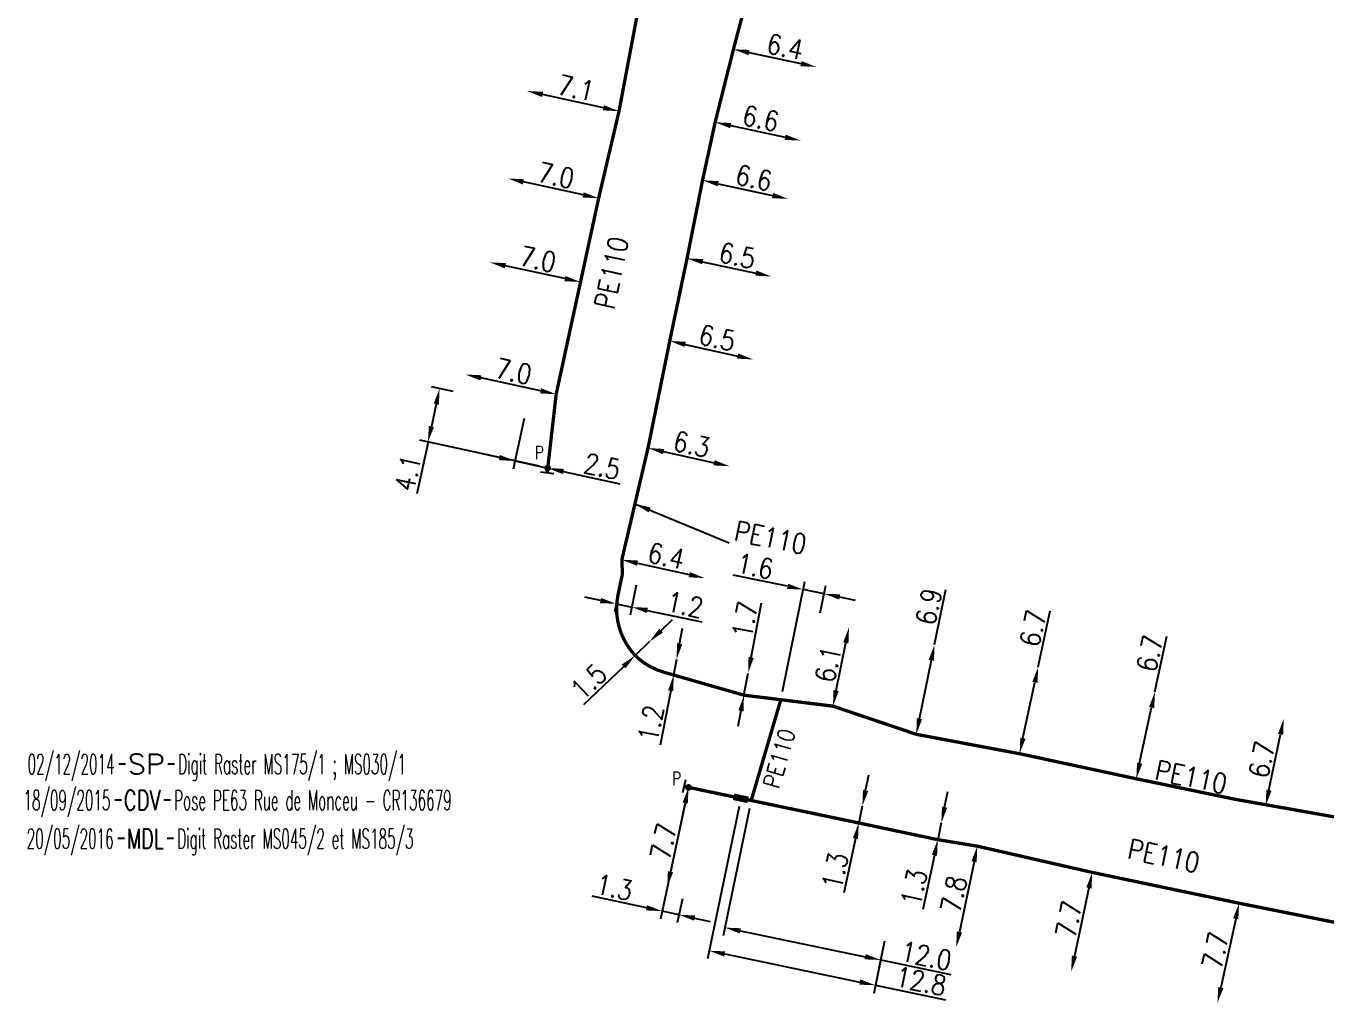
# Model space of a CAD drawing. Header units: millimetres. Extents: x 155997 to 157006, y 121209 to 122008.
# Drawn here: x 156009.6 to 156107.5, y 121719.7 to 121793.4 of the extents above; entities that cross this region are included whole.
import ezdxf
from ezdxf.enums import TextEntityAlignment as Align

# ---------------------------------------------------------------- set-up
doc = ezdxf.new("R2010")
doc.units = ezdxf.units.MM
doc.linetypes.add('L_25_PE', pattern=[2000, 1000, 1000])
doc.layers.get('0').update_dxf_attribs({"linetype": 'CONTINUOUS'})
for name, color, linetype in [('L_150', 1, 'CONTINUOUS'), ('L_300', 7, 'CONTINUOUS'), ('L_340', 7, 'CONTINUOUS'), ('L_910', 7, 'CONTINUOUS')]:
    doc.layers.add(name, color=color, linetype=linetype)
doc.styles.add('G_ROMANS', font='ROMANS.SHX', dxfattribs={"width": 0.75})
doc.styles.get("Standard").update_dxf_attribs({"font": 'romans.shx', "width": 0.85})
doc.dimstyles.get("Standard").update_dxf_attribs({"dimtxt": 1.5, "dimasz": 1.2, "dimexe": 0.625, "dimexo": 0.625, "dimgap": 0.25, "dimtad": 1, "dimdec": 1, "dimzin": 0, "dimdsep": 46, "dimtxsty": 'Standard', "dimcen": -0.5, "dimadec": 0, "dimazin": 0, "dimtfac": 1, "dimtdec": 1, "dimtmove": 0, "dimatfit": 3, "dimfxl": 0, "dimtolj": 1, "dimtzin": 0, "dimarcsym": 0})

# ---------------------------------------------------------------- blocks, each defined once
blk = doc.blocks.new('GIS_MODF')
at = {"color": 0, "linetype": 'Continuous', "flags": 128}
for points in [[(-2.176, -0.014), (-1.676, -0.014)], [(1.519, -0.014), (2.019, -0.014)]]:
    blk.add_lwpolyline(points, dxfattribs=at)
at = {"color": 0, "linetype": 'Continuous', "width": 0.5}
blk.add_attdef('DATE', text='', height=1.5, dxfattribs=at).set_placement((-2.502, -0.798), align=Align.RIGHT)
at = {"color": 0, "linetype": 'Continuous', "width": 1.771291}
blk.add_attdef('USER', text='', height=1.5, dxfattribs=at).set_placement((-1.507, -0.798), (1.276, -0.798), align=Align.FIT)
at = {"color": 0, "linetype": 'Continuous', "width": 0.5}
blk.add_attdef('DESC', (2.289, -0.798), '', height=1.5, dxfattribs=at)
blk = doc.blocks.new('*D1103')
at = {"layer": 'L_150', "color": 0, "linetype": 'Continuous', "lineweight": -2, "transparency": 16777216}
blk.add_line((156053.089, 121787.233), (156048.499, 121788.242), dxfattribs=at)
at = {"layer": 'L_150', "color": 0, "linetype": 'Continuous', "transparency": 16777216}
for points in [[(156048.542, 121788.437), (156048.456, 121788.047), (156047.327, 121788.499)], [(156053.132, 121787.428), (156053.046, 121787.038), (156054.261, 121786.975)]]:
    blk.add_solid(points, dxfattribs=at)
at = {"layer": 'L_150', "color": 0, "linetype": 'Continuous', "transparency": 16777216, "insert": (156051.009, 121788.714), "char_height": 1.5, "attachment_point": 5, "rotation": 347.60486}
blk.add_mtext('\\A1;7.1', dxfattribs=at)
blk = doc.blocks.new('*D1104')
at = {"layer": 'L_150', "color": 0, "linetype": 'Continuous', "lineweight": -2, "transparency": 16777216}
blk.add_line((156051.552, 121780.666), (156047.058, 121781.646), dxfattribs=at)
at = {"layer": 'L_150', "color": 0, "linetype": 'Continuous', "transparency": 16777216}
for points in [[(156047.101, 121781.842), (156047.015, 121781.451), (156045.886, 121781.902)], [(156051.595, 121780.862), (156051.51, 121780.471), (156052.725, 121780.41)]]:
    blk.add_solid(points, dxfattribs=at)
at = {"layer": 'L_150', "color": 0, "linetype": 'Continuous', "transparency": 16777216, "insert": (156049.518, 121782.133), "char_height": 1.5, "attachment_point": 5, "rotation": 347.69754}
blk.add_mtext('\\A1;7.0', dxfattribs=at)
blk = doc.blocks.new('*D1105')
at = {"layer": 'L_150', "color": 0, "linetype": 'Continuous', "lineweight": -2, "transparency": 16777216}
blk.add_line((156050.187, 121774.352), (156045.691, 121775.323), dxfattribs=at)
at = {"layer": 'L_150', "color": 0, "linetype": 'Continuous', "transparency": 16777216}
for points in [[(156045.733, 121775.518), (156045.649, 121775.127), (156044.518, 121775.576)], [(156050.229, 121774.548), (156050.145, 121774.157), (156051.36, 121774.099)]]:
    blk.add_solid(points, dxfattribs=at)
at = {"layer": 'L_150', "color": 0, "linetype": 'Continuous', "transparency": 16777216, "insert": (156048.15, 121775.815), "char_height": 1.5, "attachment_point": 5, "rotation": 347.8208}
blk.add_mtext('\\A1;7.0', dxfattribs=at)
blk = doc.blocks.new('*D1106')
at = {"layer": 'L_150', "color": 0, "linetype": 'Continuous', "lineweight": -2, "transparency": 16777216}
blk.add_line((156048.351, 121765.89), (156043.856, 121766.868), dxfattribs=at)
at = {"layer": 'L_150', "color": 0, "linetype": 'Continuous', "transparency": 16777216}
for points in [[(156043.899, 121767.064), (156043.814, 121766.673), (156042.684, 121767.123)], [(156048.394, 121766.085), (156048.309, 121765.695), (156049.524, 121765.635)]]:
    blk.add_solid(points, dxfattribs=at)
at = {"layer": 'L_150', "color": 0, "linetype": 'Continuous', "transparency": 16777216, "insert": (156046.316, 121767.356), "char_height": 1.5, "attachment_point": 5, "rotation": 347.72237}
blk.add_mtext('\\A1;7.0', dxfattribs=at)
blk = doc.blocks.new('*D1115')
at = {"layer": 'L_150', "color": 0, "linetype": 'Continuous', "lineweight": -2, "transparency": 16777216}
for p, q in [((156062.754, 121791.033), (156062.754, 121791.033)), ((156064.058, 121791.394), (156067.971, 121790.56)), ((156069.014, 121789.698), (156069.014, 121789.698))]:
    blk.add_line(p, q, dxfattribs=at)
at = {"layer": 'L_150', "color": 0, "linetype": 'Continuous', "transparency": 16777216}
for points in [[(156064.1, 121791.59), (156064.017, 121791.199), (156062.885, 121791.644)], [(156068.012, 121790.756), (156067.929, 121790.364), (156069.144, 121790.31)]]:
    blk.add_solid(points, dxfattribs=at)
at = {"layer": 'L_150', "color": 0, "linetype": 'Continuous', "transparency": 16777216, "insert": (156066.78, 121791.836), "char_height": 1.5, "attachment_point": 5, "rotation": 347.96234}
blk.add_mtext('\\A1;6.4', dxfattribs=at)
blk = doc.blocks.new('*D1116')
at = {"layer": 'L_150', "color": 0, "linetype": 'Continuous', "lineweight": -2, "transparency": 16777216}
blk.add_line((156062.677, 121785.888), (156066.784, 121785.01), dxfattribs=at)
at = {"layer": 'L_150', "color": 0, "linetype": 'Continuous', "transparency": 16777216}
for points in [[(156062.719, 121786.084), (156062.635, 121785.693), (156061.504, 121786.139)], [(156066.826, 121785.206), (156066.742, 121784.814), (156067.958, 121784.759)]]:
    blk.add_solid(points, dxfattribs=at)
at = {"layer": 'L_150', "color": 0, "linetype": 'Continuous', "transparency": 16777216, "insert": (156064.94, 121786.427), "char_height": 1.5, "attachment_point": 5, "rotation": 347.92871}
blk.add_mtext('\\A1;6.6', dxfattribs=at)
blk = doc.blocks.new('*D1117')
at = {"layer": 'L_150', "color": 0, "linetype": 'Continuous', "lineweight": -2, "transparency": 16777216}
blk.add_line((156061.728, 121781.509), (156065.832, 121780.615), dxfattribs=at)
at = {"layer": 'L_150', "color": 0, "linetype": 'Continuous', "transparency": 16777216}
for points in [[(156061.771, 121781.704), (156061.686, 121781.313), (156060.556, 121781.764)], [(156065.874, 121780.811), (156065.789, 121780.42), (156067.004, 121780.36)]]:
    blk.add_solid(points, dxfattribs=at)
at = {"layer": 'L_150', "color": 0, "linetype": 'Continuous', "transparency": 16777216, "insert": (156064.427, 121781.945), "char_height": 1.5, "attachment_point": 5, "rotation": 347.71867}
blk.add_mtext('\\A1;6.6', dxfattribs=at)
blk = doc.blocks.new('*D1118')
at = {"layer": 'L_150', "color": 0, "linetype": 'Continuous', "lineweight": -2, "transparency": 16777216}
blk.add_line((156059.254, 121769.391), (156063.208, 121768.515), dxfattribs=at)
at = {"layer": 'L_150', "color": 0, "linetype": 'Continuous', "transparency": 16777216}
for points in [[(156059.297, 121769.586), (156059.211, 121769.195), (156058.083, 121769.65)], [(156063.252, 121768.71), (156063.165, 121768.32), (156064.38, 121768.256)]]:
    blk.add_solid(points, dxfattribs=at)
at = {"layer": 'L_150', "color": 0, "linetype": 'Continuous', "transparency": 16777216, "insert": (156061.662, 121769.882), "char_height": 1.5, "attachment_point": 5, "rotation": 347.51773}
blk.add_mtext('\\A1;6.5', dxfattribs=at)
blk = doc.blocks.new('*D1119')
at = {"layer": 'L_150', "color": 0, "linetype": 'Continuous', "lineweight": -2, "transparency": 16777216}
for p, q in [((156059.519, 121776.491), (156059.519, 121776.491)), ((156060.561, 121775.628), (156064.57, 121774.769)), ((156065.874, 121775.129), (156065.874, 121775.129))]:
    blk.add_line(p, q, dxfattribs=at)
at = {"layer": 'L_150', "color": 0, "linetype": 'Continuous', "transparency": 16777216}
for points in [[(156060.603, 121775.824), (156060.519, 121775.432), (156059.388, 121775.879)], [(156064.612, 121774.964), (156064.528, 121774.573), (156065.744, 121774.517)]]:
    blk.add_solid(points, dxfattribs=at)
at = {"layer": 'L_150', "color": 0, "linetype": 'Continuous', "transparency": 16777216, "insert": (156063.175, 121776.091), "char_height": 1.5, "attachment_point": 5, "rotation": 347.90538}
blk.add_mtext('\\A1;6.5', dxfattribs=at)
blk = doc.blocks.new('*D1120')
at = {"layer": 'L_150', "color": 0, "linetype": 'Continuous', "lineweight": -2, "transparency": 16777216}
blk.add_line((156057.616, 121761.312), (156061.423, 121760.466), dxfattribs=at)
at = {"layer": 'L_150', "color": 0, "linetype": 'Continuous', "transparency": 16777216}
for points in [[(156057.659, 121761.507), (156057.573, 121761.117), (156056.444, 121761.572)], [(156061.467, 121760.662), (156061.38, 121760.271), (156062.595, 121760.206)]]:
    blk.add_solid(points, dxfattribs=at)
at = {"layer": 'L_150', "color": 0, "linetype": 'Continuous', "transparency": 16777216, "insert": (156059.736, 121761.865), "char_height": 1.5, "attachment_point": 5, "rotation": 347.47951}
blk.add_mtext('\\A1;6.3', dxfattribs=at)
blk = doc.blocks.new('*D1160')
at = {"layer": 'L_340', "color": 0, "linetype": 'Continuous', "lineweight": -2, "transparency": 16777216}
for p, q in [((156041.763, 121765.834), (156040.13, 121766.189)), ((156040.486, 121764.884), (156040.12, 121763.203)), ((156048.277, 121760.2), (156039.254, 121762.163)), ((156039.865, 121762.03), (156039.013, 121758.115))]:
    blk.add_line(p, q, dxfattribs=at)
at = {"layer": 'L_340', "color": 0, "linetype": 'Continuous', "transparency": 16777216}
for points in [[(156040.29, 121764.926), (156040.681, 121764.841), (156040.741, 121766.056)], [(156039.925, 121763.245), (156040.315, 121763.16), (156039.865, 121762.03)]]:
    blk.add_solid(points, dxfattribs=at)
at = {"layer": 'L_340', "color": 0, "linetype": 'Continuous', "transparency": 16777216, "insert": (156038.334, 121759.699), "char_height": 1.5, "attachment_point": 5, "rotation": 77.72237}
blk.add_mtext('\\A1;4.1', dxfattribs=at)
blk = doc.blocks.new('*D1161')
at = {"layer": 'L_340', "color": 0, "linetype": 'Continuous', "lineweight": -2, "transparency": 16777216}
for p, q in [((156047.101, 121763.799), (156046.273, 121759.996)), ((156045.234, 121760.862), (156044.061, 121761.117)), ((156046.406, 121760.607), (156048.888, 121760.067)), ((156050.061, 121759.812), (156054.332, 121758.882))]:
    blk.add_line(p, q, dxfattribs=at)
at = {"layer": 'L_340', "color": 0, "linetype": 'Continuous', "transparency": 16777216}
for points in [[(156045.276, 121761.057), (156045.191, 121760.667), (156046.406, 121760.607)], [(156050.103, 121760.007), (156050.018, 121759.616), (156048.888, 121760.067)]]:
    blk.add_solid(points, dxfattribs=at)
at = {"layer": 'L_340', "color": 0, "linetype": 'Continuous', "transparency": 16777216, "insert": (156052.995, 121760.196), "char_height": 1.5, "attachment_point": 5, "rotation": 347.72237}
blk.add_mtext('\\A1;2.5', dxfattribs=at)
blk = doc.blocks.new('L_340_07')
at = {"color": 0, "linetype": 'Continuous', "const_width": 0.25, "flags": 128}
blk.add_lwpolyline([(0, 0), (0.35, 0)], dxfattribs=at)
at = {"color": 0, "linetype": 'Continuous', "flags": 128}
blk.add_lwpolyline([(0.35, -0.5), (0.35, 0.5)], dxfattribs=at)
at = {"color": 0, "linetype": 'Continuous', "width": 0.75, "flags": 3}
for tag, p in [('DEF_LEG', (0.723, -3.465)), ('DEF_COUP', (0.723, -5.965)), ('DEF_TYPE', (0.723, -8.465))]:
    blk.add_attdef(tag, text='', height=1.2, dxfattribs=at).set_placement(p, align=Align.MIDDLE)
blk = doc.blocks.new('L_340_02')
at = {"color": 0, "linetype": 'Continuous'}
blk.add_solid([(-0.75, 0.25), (0.75, 0.25), (-0.75, -0.25), (0.75, -0.25)], dxfattribs=at)
at = {"color": 0, "linetype": 'Continuous', "width": 0.75, "flags": 3}
for tag, p in [('DEF_LEG', (0, -4.75)), ('DEF_TYPE', (0, -6.75))]:
    blk.add_attdef(tag, text='', height=1.2, dxfattribs=at).set_placement(p, align=Align.MIDDLE)
blk = doc.blocks.new('*D1217')
at = {"layer": 'L_150', "color": 0, "linetype": 'Continuous', "lineweight": -2, "transparency": 16777216}
blk.add_line((156055.645, 121752.899), (156059.55, 121752.032), dxfattribs=at)
at = {"layer": 'L_150', "color": 0, "linetype": 'Continuous', "transparency": 16777216}
for points in [[(156055.689, 121753.094), (156055.602, 121752.704), (156054.474, 121753.159)], [(156059.593, 121752.227), (156059.507, 121751.836), (156060.722, 121751.772)]]:
    blk.add_solid(points, dxfattribs=at)
at = {"layer": 'L_150', "color": 0, "linetype": 'Continuous', "transparency": 16777216, "insert": (156057.814, 121753.442), "char_height": 1.5, "attachment_point": 5, "rotation": 347.47951}
blk.add_mtext('\\A1;6.4', dxfattribs=at)
blk = doc.blocks.new('*D1230')
at = {"layer": 'L_150', "color": 0, "linetype": 'Continuous', "lineweight": -2, "transparency": 16777216}
for p, q in [((156057.426, 121747.809), (156058.293, 121748.64)), ((156056.56, 121746.979), (156055.477, 121745.941)), ((156054.611, 121745.111), (156051.586, 121742.212))]:
    blk.add_line(p, q, dxfattribs=at)
at = {"layer": 'L_150', "color": 0, "linetype": 'Continuous', "transparency": 16777216}
for points in [[(156057.288, 121747.954), (156057.565, 121747.665), (156056.56, 121746.979)], [(156054.472, 121745.255), (156054.749, 121744.966), (156055.477, 121745.941)]]:
    blk.add_solid(points, dxfattribs=at)
at = {"layer": 'L_150', "color": 0, "linetype": 'Continuous', "transparency": 16777216, "insert": (156051.973, 121743.968), "char_height": 1.5, "attachment_point": 5, "rotation": 43.78518}
blk.add_mtext('\\A1;1.5', dxfattribs=at)
blk = doc.blocks.new('*D1232')
at = {"layer": 'L_150', "color": 0, "linetype": 'Continuous', "lineweight": -2, "transparency": 16777216}
for p, q in [((156054.389, 121751.477), (156053.917, 121749.22)), ((156052.87, 121750.078), (156051.696, 121750.323)), ((156055.564, 121751.231), (156055.091, 121748.974)), ((156054.045, 121749.832), (156055.219, 121749.586)), ((156056.394, 121749.34), (156060.494, 121748.482))]:
    blk.add_line(p, q, dxfattribs=at)
at = {"layer": 'L_150', "color": 0, "linetype": 'Continuous', "transparency": 16777216}
for points in [[(156052.911, 121750.273), (156052.829, 121749.882), (156054.045, 121749.832)], [(156056.435, 121749.536), (156056.353, 121749.144), (156055.219, 121749.586)]]:
    blk.add_solid(points, dxfattribs=at)
at = {"layer": 'L_150', "color": 0, "linetype": 'Continuous', "transparency": 16777216, "insert": (156059.236, 121749.767), "char_height": 1.5, "attachment_point": 5, "rotation": 348.1818}
blk.add_mtext('\\A1;1.2', dxfattribs=at)
blk = doc.blocks.new('*D1233')
at = {"layer": 'L_150', "color": 0, "linetype": 'Continuous', "lineweight": -2, "transparency": 16777216}
for p, q in [((156058.828, 121746.821), (156059.053, 121748)), ((156058.603, 121745.642), (156058.378, 121744.463)), ((156058.154, 121743.285), (156057.369, 121739.169))]:
    blk.add_line(p, q, dxfattribs=at)
at = {"layer": 'L_150', "color": 0, "linetype": 'Continuous', "transparency": 16777216}
for points in [[(156058.631, 121746.858), (156059.024, 121746.783), (156058.603, 121745.642)], [(156057.957, 121743.322), (156058.35, 121743.247), (156058.378, 121744.463)]]:
    blk.add_solid(points, dxfattribs=at)
at = {"layer": 'L_150', "color": 0, "linetype": 'Continuous', "transparency": 16777216, "insert": (156056.667, 121740.825), "char_height": 1.5, "attachment_point": 5, "rotation": 79.2077}
blk.add_mtext('\\A1;1.2', dxfattribs=at)
blk = doc.blocks.new('*D1234')
at = {"layer": 'L_150', "color": 0, "linetype": 'Continuous', "lineweight": -2, "transparency": 16777216}
for p, q in [((156064.219, 121745.793), (156065.004, 121749.908)), ((156063.676, 121742.944), (156063.995, 121744.614)), ((156064.609, 121744.497), (156064.609, 121744.497)), ((156064.29, 121742.827), (156064.29, 121742.827)), ((156063.452, 121741.766), (156063.227, 121740.587))]:
    blk.add_line(p, q, dxfattribs=at)
at = {"layer": 'L_150', "color": 0, "linetype": 'Continuous', "transparency": 16777216}
for points in [[(156064.023, 121745.831), (156064.416, 121745.756), (156063.995, 121744.614)], [(156063.255, 121741.803), (156063.648, 121741.728), (156063.676, 121742.944)]]:
    blk.add_solid(points, dxfattribs=at)
at = {"layer": 'L_150', "color": 0, "linetype": 'Continuous', "transparency": 16777216, "insert": (156063.742, 121748.627), "char_height": 1.5, "attachment_point": 5, "rotation": 79.2077}
blk.add_mtext('\\A1;1.7', dxfattribs=at)
blk = doc.blocks.new('*D1235')
at = {"layer": 'L_150', "color": 0, "linetype": 'Continuous', "lineweight": -2, "transparency": 16777216}
for p, q in [((156066.967, 121751.151), (156062.862, 121751.986)), ((156066.577, 121743.215), (156068.268, 121751.524)), ((156069.711, 121750.592), (156068.143, 121750.911)), ((156069.417, 121749.146), (156069.836, 121751.205)), ((156070.887, 121750.353), (156072.063, 121750.114))]:
    blk.add_line(p, q, dxfattribs=at)
at = {"layer": 'L_150', "color": 0, "linetype": 'Continuous', "transparency": 16777216}
for points in [[(156067.007, 121751.347), (156066.927, 121750.955), (156068.143, 121750.911)], [(156070.927, 121750.549), (156070.847, 121750.157), (156069.711, 121750.592)]]:
    blk.add_solid(points, dxfattribs=at)
at = {"layer": 'L_150', "color": 0, "linetype": 'Continuous', "transparency": 16777216, "insert": (156064.526, 121752.668), "char_height": 1.5, "attachment_point": 5, "rotation": 348.50014}
blk.add_mtext('\\A1;1.6', dxfattribs=at)
blk = doc.blocks.new('*D1236')
at = {"layer": 'L_340', "color": 0, "linetype": 'Continuous', "lineweight": -2, "transparency": 16777216}
for p, q in [((156059.368, 121735.382), (156057.377, 121726.05)), ((156056.334, 121726.912), (156052.237, 121727.786)), ((156059.033, 121727.58), (156058.648, 121725.779)), ((156058.779, 121726.39), (156057.507, 121726.661)), ((156059.952, 121726.14), (156061.126, 121725.889))]:
    blk.add_line(p, q, dxfattribs=at)
at = {"layer": 'L_340', "color": 0, "linetype": 'Continuous', "transparency": 16777216}
for points in [[(156056.376, 121727.107), (156056.292, 121726.716), (156057.507, 121726.661)], [(156059.994, 121726.335), (156059.911, 121725.944), (156058.779, 121726.39)]]:
    blk.add_solid(points, dxfattribs=at)
at = {"layer": 'L_340', "color": 0, "linetype": 'Continuous', "transparency": 16777216, "insert": (156053.907, 121728.452), "char_height": 1.5, "attachment_point": 5, "rotation": 347.95364}
blk.add_mtext('\\A1;1.3', dxfattribs=at)
blk = doc.blocks.new('*D1237')
at = {"layer": 'L_340', "color": 0, "linetype": 'Continuous', "lineweight": -2, "transparency": 16777216}
for p, q in [((156060.11, 121735.863), (156060.11, 121735.863)), ((156059.248, 121734.82), (156058.142, 121729.636)), ((156058.503, 121728.332), (156058.503, 121728.332))]:
    blk.add_line(p, q, dxfattribs=at)
at = {"layer": 'L_340', "color": 0, "linetype": 'Continuous', "transparency": 16777216}
for points in [[(156059.053, 121734.861), (156059.444, 121734.778), (156059.499, 121735.993)], [(156057.947, 121729.678), (156058.338, 121729.595), (156057.892, 121728.463)]]:
    blk.add_solid(points, dxfattribs=at)
at = {"layer": 'L_340', "color": 0, "linetype": 'Continuous', "transparency": 16777216, "insert": (156057.608, 121731.924), "char_height": 1.5, "attachment_point": 5, "rotation": 77.95364}
blk.add_mtext('\\A1;7.7', dxfattribs=at)
blk = doc.blocks.new('*D1238')
at = {"layer": 'L_150', "color": 0, "linetype": 'Continuous', "lineweight": -2, "transparency": 16777216}
for p, q in [((156072.844, 121735.756), (156073.092, 121736.93)), ((156072.596, 121734.582), (156072.327, 121733.31)), ((156072.078, 121732.136), (156071.212, 121728.037))]:
    blk.add_line(p, q, dxfattribs=at)
at = {"layer": 'L_150', "color": 0, "linetype": 'Continuous', "transparency": 16777216}
for points in [[(156072.648, 121735.797), (156073.04, 121735.714), (156072.596, 121734.582)], [(156071.883, 121732.177), (156072.274, 121732.094), (156072.327, 121733.31)]]:
    blk.add_solid(points, dxfattribs=at)
at = {"layer": 'L_150', "color": 0, "linetype": 'Continuous', "transparency": 16777216, "insert": (156070.542, 121729.706), "char_height": 1.5, "attachment_point": 5, "rotation": 78.05941}
blk.add_mtext('\\A1;1.3', dxfattribs=at)
blk = doc.blocks.new('*D1239')
at = {"layer": 'L_150', "color": 0, "linetype": 'Continuous', "lineweight": -2, "transparency": 16777216}
for p, q in [((156070.623, 121743.293), (156071.355, 121746.89)), ((156069.772, 121742.242), (156069.772, 121742.242))]:
    blk.add_line(p, q, dxfattribs=at)
at = {"layer": 'L_150', "color": 0, "linetype": 'Continuous', "transparency": 16777216}
for points in [[(156071.159, 121746.93), (156071.551, 121746.85), (156071.594, 121748.066)], [(156070.427, 121743.333), (156070.819, 121743.254), (156070.384, 121742.118)]]:
    blk.add_solid(points, dxfattribs=at)
at = {"layer": 'L_150', "color": 0, "linetype": 'Continuous', "transparency": 16777216, "insert": (156070.009, 121745.291), "char_height": 1.5, "attachment_point": 5, "rotation": 78.50014}
blk.add_mtext('\\A1;6.1', dxfattribs=at)
blk = doc.blocks.new('*D1240')
at = {"layer": 'L_150', "color": 0, "linetype": 'Continuous', "lineweight": -2, "transparency": 16777216}
for p, q in [((156064.096, 121734.393), (156062.105, 121724.807)), ((156063.407, 121725.175), (156072.805, 121723.222)), ((156074.277, 121724.406), (156073.853, 121722.366)), ((156073.98, 121722.978), (156079.271, 121721.879))]:
    blk.add_line(p, q, dxfattribs=at)
at = {"layer": 'L_150', "color": 0, "linetype": 'Continuous', "transparency": 16777216}
for points in [[(156063.448, 121725.37), (156063.366, 121724.979), (156062.232, 121725.419)], [(156072.846, 121723.418), (156072.765, 121723.027), (156073.98, 121722.978)]]:
    blk.add_solid(points, dxfattribs=at)
at = {"layer": 'L_150', "color": 0, "linetype": 'Continuous', "transparency": 16777216, "insert": (156077.416, 121723.286), "char_height": 1.5, "attachment_point": 5, "rotation": 348.26581}
blk.add_mtext('\\A1;12.0', dxfattribs=at)
blk = doc.blocks.new('*D1241')
at = {"layer": 'L_150', "color": 0, "linetype": 'Continuous', "lineweight": -2, "transparency": 16777216}
for p, q in [((156078.038, 121746.755), (156078.886, 121750.919)), ((156076.902, 121741.169), (156077.799, 121745.579))]:
    blk.add_line(p, q, dxfattribs=at)
at = {"layer": 'L_150', "color": 0, "linetype": 'Continuous', "transparency": 16777216}
for points in [[(156077.603, 121745.619), (156077.995, 121745.539), (156078.038, 121746.755)], [(156076.706, 121741.209), (156077.098, 121741.129), (156076.663, 121739.993)]]:
    blk.add_solid(points, dxfattribs=at)
at = {"layer": 'L_150', "color": 0, "linetype": 'Continuous', "transparency": 16777216, "insert": (156077.602, 121749.624), "char_height": 1.5, "attachment_point": 5, "rotation": 78.50014}
blk.add_mtext('\\A1;6.9', dxfattribs=at)
blk = doc.blocks.new('*D1242')
at = {"layer": 'L_150', "color": 0, "linetype": 'Continuous', "lineweight": -2, "transparency": 16777216}
for p, q in [((156085.854, 121745.081), (156086.757, 121749.296)), ((156084.703, 121739.703), (156085.603, 121743.908))]:
    blk.add_line(p, q, dxfattribs=at)
at = {"layer": 'L_150', "color": 0, "linetype": 'Continuous', "transparency": 16777216}
for points in [[(156085.408, 121743.95), (156085.799, 121743.866), (156085.854, 121745.081)], [(156084.507, 121739.745), (156084.898, 121739.661), (156084.452, 121738.53)]]:
    blk.add_solid(points, dxfattribs=at)
at = {"layer": 'L_150', "color": 0, "linetype": 'Continuous', "transparency": 16777216, "insert": (156085.453, 121747.985), "char_height": 1.5, "attachment_point": 5, "rotation": 77.91483}
blk.add_mtext('\\A1;6.7', dxfattribs=at)
blk = doc.blocks.new('*D1243')
at = {"layer": 'L_150', "color": 0, "linetype": 'Continuous', "lineweight": -2, "transparency": 16777216}
for p, q in [((156094.653, 121743.192), (156095.558, 121747.406)), ((156093.499, 121737.814), (156094.401, 121742.018))]:
    blk.add_line(p, q, dxfattribs=at)
at = {"layer": 'L_150', "color": 0, "linetype": 'Continuous', "transparency": 16777216}
for points in [[(156094.206, 121742.06), (156094.597, 121741.976), (156094.653, 121743.192)], [(156093.303, 121737.856), (156093.694, 121737.772), (156093.247, 121736.641)]]:
    blk.add_solid(points, dxfattribs=at)
at = {"layer": 'L_150', "color": 0, "linetype": 'Continuous', "transparency": 16777216, "insert": (156094.254, 121746.095), "char_height": 1.5, "attachment_point": 5, "rotation": 77.88015}
blk.add_mtext('\\A1;6.7', dxfattribs=at)
blk = doc.blocks.new('*D1244')
at = {"layer": 'L_150', "color": 0, "linetype": 'Continuous', "lineweight": -2, "transparency": 16777216}
blk.add_line((156103.241, 121735.782), (156104.115, 121739.992), dxfattribs=at)
at = {"layer": 'L_150', "color": 0, "linetype": 'Continuous', "transparency": 16777216}
for points in [[(156103.92, 121740.033), (156104.311, 121739.952), (156104.359, 121741.167)], [(156103.046, 121735.823), (156103.437, 121735.742), (156102.997, 121734.607)]]:
    blk.add_solid(points, dxfattribs=at)
at = {"layer": 'L_150', "color": 0, "linetype": 'Continuous', "transparency": 16777216, "insert": (156102.699, 121738.091), "char_height": 1.5, "attachment_point": 5, "rotation": 78.27166}
blk.add_mtext('\\A1;6.7', dxfattribs=at)
blk = doc.blocks.new('*D1258')
at = {"layer": 'L_150', "color": 0, "linetype": 'Continuous', "lineweight": -2, "transparency": 16777216}
blk.add_line((156100.739, 121726.087), (156099.615, 121720.907), dxfattribs=at)
at = {"layer": 'L_150', "color": 0, "linetype": 'Continuous', "transparency": 16777216}
for points in [[(156100.544, 121726.129), (156100.935, 121726.044), (156100.994, 121727.259)], [(156099.419, 121720.95), (156099.81, 121720.865), (156099.36, 121719.735)]]:
    blk.add_solid(points, dxfattribs=at)
at = {"layer": 'L_150', "color": 0, "linetype": 'Continuous', "transparency": 16777216, "insert": (156099.2, 121723.709), "char_height": 1.5, "attachment_point": 5, "rotation": 77.7493}
blk.add_mtext('\\A1;7.7', dxfattribs=at)
blk = doc.blocks.new('*D1259')
at = {"layer": 'L_150', "color": 0, "linetype": 'Continuous', "lineweight": -2, "transparency": 16777216}
for p, q in [((156089.311, 121729.71), (156089.311, 121729.71)), ((156089.674, 121728.407), (156088.587, 121723.27)), ((156087.727, 121722.226), (156087.727, 121722.226))]:
    blk.add_line(p, q, dxfattribs=at)
at = {"layer": 'L_150', "color": 0, "linetype": 'Continuous', "transparency": 16777216}
for points in [[(156089.478, 121728.448), (156089.87, 121728.365), (156089.923, 121729.581)], [(156088.391, 121723.312), (156088.783, 121723.229), (156088.338, 121722.096)]]:
    blk.add_solid(points, dxfattribs=at)
at = {"layer": 'L_150', "color": 0, "linetype": 'Continuous', "transparency": 16777216, "insert": (156088.152, 121726.046), "char_height": 1.5, "attachment_point": 5, "rotation": 78.04804}
blk.add_mtext('\\A1;7.7', dxfattribs=at)
blk = doc.blocks.new('*D1260')
at = {"layer": 'L_150', "color": 0, "linetype": 'Continuous', "lineweight": -2, "transparency": 16777216}
blk.add_line((156081.017, 121730.386), (156079.919, 121725.098), dxfattribs=at)
at = {"layer": 'L_150', "color": 0, "linetype": 'Continuous', "transparency": 16777216}
for points in [[(156080.821, 121730.426), (156081.213, 121730.345), (156081.261, 121731.561)], [(156079.723, 121725.139), (156080.114, 121725.058), (156079.674, 121723.924)]]:
    blk.add_solid(points, dxfattribs=at)
at = {"layer": 'L_150', "color": 0, "linetype": 'Continuous', "transparency": 16777216, "insert": (156079.489, 121727.945), "char_height": 1.5, "attachment_point": 5, "rotation": 78.26581}
blk.add_mtext('\\A1;7.8', dxfattribs=at)
blk = doc.blocks.new('*D1261')
at = {"layer": 'L_150', "color": 0, "linetype": 'Continuous', "lineweight": -2, "transparency": 16777216}
for p, q in [((156078.798, 121734.496), (156079.047, 121735.67)), ((156078.55, 121733.322), (156078.281, 121732.05)), ((156079.162, 121733.193), (156079.162, 121733.193)), ((156078.893, 121731.921), (156078.893, 121731.921)), ((156078.033, 121730.876), (156077.166, 121726.778))]:
    blk.add_line(p, q, dxfattribs=at)
at = {"layer": 'L_150', "color": 0, "linetype": 'Continuous', "transparency": 16777216}
for points in [[(156078.603, 121734.538), (156078.994, 121734.455), (156078.55, 121733.322)], [(156077.837, 121730.918), (156078.229, 121730.835), (156078.281, 121732.05)]]:
    blk.add_solid(points, dxfattribs=at)
at = {"layer": 'L_150', "color": 0, "linetype": 'Continuous', "transparency": 16777216, "insert": (156076.497, 121728.447), "char_height": 1.5, "attachment_point": 5, "rotation": 78.05941}
blk.add_mtext('\\A1;1.3', dxfattribs=at)
blk = doc.blocks.new('*D1267')
at = {"layer": 'L_340', "color": 0, "linetype": 'Continuous', "lineweight": -2, "transparency": 16777216}
for p, q in [((156063.312, 121734.557), (156060.925, 121723.064)), ((156074.277, 121724.406), (156073.457, 121720.461)), ((156062.227, 121723.432), (156072.409, 121721.317)), ((156073.584, 121721.073), (156078.875, 121719.974))]:
    blk.add_line(p, q, dxfattribs=at)
at = {"layer": 'L_340', "color": 0, "linetype": 'Continuous', "transparency": 16777216}
for points in [[(156062.267, 121723.628), (156062.186, 121723.236), (156061.052, 121723.676)], [(156072.45, 121721.513), (156072.369, 121721.121), (156073.584, 121721.073)]]:
    blk.add_solid(points, dxfattribs=at)
at = {"layer": 'L_340', "color": 0, "linetype": 'Continuous', "transparency": 16777216, "insert": (156077.02, 121721.38), "char_height": 1.5, "attachment_point": 5, "rotation": 348.26581}
blk.add_mtext('\\A1;12.8', dxfattribs=at)
blk = doc.blocks.new('L_300_12')
at = {"color": 0, "linetype": 'Continuous', "const_width": 0.248, "flags": 128}
blk.add_lwpolyline([(-0.126, 0, 1), (0.126, 0, 1)], format="xyb", close=True, dxfattribs=at)
at = {"linetype": 'Continuous', "style": 'G_ROMANS', "width": 0.75}
blk.add_attdef('P', text='', height=1, dxfattribs=at).set_placement((0, 1.331), align=Align.MIDDLE_CENTER)
at = {"color": 0, "linetype": 'Continuous', "width": 0.75, "flags": 3}
for tag, p in [('DEF_LEG', (0, -5)), ('DEF_COUP', (0, -7.5)), ('DEF_TYPE', (0, -10))]:
    blk.add_attdef(tag, text='', height=1.2, dxfattribs=at).set_placement(p, align=Align.MIDDLE)

msp = doc.modelspace()

# ---------------------------------------------------------------- linework, layer by layer
at = {"layer": 'L_150', "linetype": 'L_25_PE', "ltscale": 0.5, "const_width": 0.25, "flags": 128}
for points in [[(156062.819, 121826.684), (156062.69, 121826.085), (156062.018, 121826.231), (156061.936, 121825.854), (156060.47, 121816.696), (156058.203, 121806.201), (156056.897, 121800.454), (156055.529, 121793.703), (156054.261, 121786.975), (156052.725, 121780.41), (156051.36, 121774.099), (156049.524, 121765.635), (156048.888, 121760.067)], [(156064.223, 121735.005), (156066.453, 121742.602)]]:
    msp.add_lwpolyline(points, dxfattribs=at)
for points in [[(156070.112, 121823.621), (156068.422, 121815.627), (156066.995, 121808.679), (156066.277, 121806.157), (156065.019, 121800.212), (156064.489, 121797.729), (156062.885, 121791.644), (156061.504, 121786.139), (156060.556, 121781.764), (156059.388, 121775.879), (156058.083, 121769.65), (156056.444, 121761.572), (156054.474, 121753.159), (156054.517, 121752.089), (156054.181, 121750.485, 0.243893), (156055.477, 121745.941), (156055.477, 121745.941), (156055.477, 121745.941, 0.12553), (156057.608, 121744.687), (156058.378, 121744.463), (156063.676, 121742.944), (156066.453, 121742.602), (156070.384, 121742.118), (156076.663, 121739.993), (156084.452, 121738.53), (156093.247, 121736.641), (156100.751, 121735.083), (156112.628, 121732.977), (156112.628, 121732.977), (156117.551, 121732.105, 0.283655), (156121.805, 121733.728), (156123.475, 121736.036), (156123.475, 121736.036), (156127.506, 121741.404), (156132.317, 121748.006), (156136.869, 121753.956), (156140.78, 121759.131), (156144.85, 121764.565), (156149.574, 121770.878), (156153.01, 121775.604), (156158.133, 121782.582), (156159.449, 121784.439), (156163.114, 121788.96), (156167.674, 121795.608), (156169.128, 121797.46)], [(156059.499, 121735.993), (156064.223, 121735.005), (156072.327, 121733.31), (156078.281, 121732.05), (156081.261, 121731.561), (156089.923, 121729.581), (156100.994, 121727.259), (156111.096, 121725.235), (156115.457, 121724.376, 0.04036), (156116.804, 121724.11, 0.2122), (156123.406, 121726.184), (156127.783, 121729.725), (156132.414, 121735.828), (156136.658, 121741.557), (156140.946, 121747.271), (156144.753, 121752.725), (156152.219, 121763.142), (156157.286, 121769.883), (156161.143, 121774.96), (156166.819, 121782.438), (156169.514, 121786.488), (156171.647, 121789.195), (156173.762, 121791.374), (156174.649, 121792.569)]]:
    msp.add_lwpolyline(points, format="xyb", dxfattribs=at)

# ---------------------------------------------------------------- block references
at = {"layer": 'L_300', "ltscale": 0.5}
ref = msp.add_blockref('L_300_12', (156048.888, 121760.067), dxfattribs=dict(at, rotation=29.11661480857638))
ref.add_attrib('P', 'P', dxfattribs={"layer": '0', "linetype": 'Continuous', "height": 1, "style": 'G_ROMANS', "width": 0.75}).set_placement((156048.24, 121761.229), align=Align.MIDDLE_CENTER)
ref = msp.add_blockref('L_300_12', (156059.499, 121735.993), dxfattribs=dict(at, rotation=39.01458502735123))
ref.add_attrib('P', 'P', dxfattribs={"layer": '0', "linetype": 'Continuous', "height": 1, "style": 'G_ROMANS', "width": 0.75}).set_placement((156058.604, 121736.659), align=Align.MIDDLE_CENTER)
at = {"layer": 'L_340'}
for p, rotation in [((156048.888, 121760.067), 263.4871727682527), ((156059.499, 121735.993), 168.1831854739967)]:
    msp.add_blockref('L_340_07', p, dxfattribs=dict(at, rotation=rotation))
at = {"layer": 'L_340', "xscale": 0.75, "rotation": 348.1831854736495}
msp.add_blockref('L_340_02', (156063.439, 121735.169), dxfattribs=at)
at = {"layer": 'L_910'}
ref = msp.add_blockref('GIS_MODF', (156018.746, 121737.794), dxfattribs=at)
ref.add_attrib('DATE', '02/12/2014', dxfattribs={"layer": '0', "color": 0, "linetype": 'Continuous', "height": 1.5, "width": 0.5}).set_placement((156016.244, 121736.996), align=Align.RIGHT)
ref.add_attrib('USER', 'SP', dxfattribs={"layer": '0', "color": 0, "linetype": 'Continuous', "height": 1.5, "width": 1.025485}).set_placement((156017.239, 121736.996), (156020.022, 121736.996), align=Align.FIT)
ref.add_attrib('DESC', 'Digit Raster MS175/1 ; MS030/1', (156021.035, 121736.996), dxfattribs={"layer": '0', "color": 0, "linetype": 'Continuous', "height": 1.5, "width": 0.5})
at = {"layer": 'L_910', "ltscale": 0.5}
ref = msp.add_blockref('GIS_MODF', (156018.434, 121735.073), dxfattribs=at)
ref.add_attrib('DATE', '18/09/2015', dxfattribs={"layer": '0', "color": 0, "linetype": 'Continuous', "height": 1.5, "width": 0.5}).set_placement((156015.932, 121734.275), align=Align.RIGHT)
ref.add_attrib('USER', 'CDV', dxfattribs={"layer": '0', "color": 0, "linetype": 'Continuous', "height": 1.5, "width": 0.660482}).set_placement((156016.927, 121734.275), (156019.71, 121734.275), align=Align.FIT)
ref.add_attrib('DESC', 'Pose PE63 Rue de Monceu - CR136679', (156020.723, 121734.275), dxfattribs={"layer": '0', "color": 0, "linetype": 'Continuous', "height": 1.5, "width": 0.5})
at = {"layer": 'L_910'}
ref = msp.add_blockref('GIS_MODF', (156018.676, 121732.172), dxfattribs=at)
ref.add_attrib('DATE', '20/05/2016', dxfattribs={"layer": '0', "color": 0, "linetype": 'Continuous', "height": 1.5, "width": 0.5}).set_placement((156016.174, 121731.373), align=Align.RIGHT)
ref.add_attrib('USER', 'MDL', dxfattribs={"layer": '0', "color": 0, "linetype": 'Continuous', "height": 1.5, "width": 0.638826}).set_placement((156017.169, 121731.373), (156019.952, 121731.373), align=Align.FIT)
ref.add_attrib('DESC', 'Digit Raster MS045/2 et MS185/3', (156020.965, 121731.373), dxfattribs={"layer": '0', "color": 0, "linetype": 'Continuous', "height": 1.5, "width": 0.5})

# ---------------------------------------------------------------- texts
at = {"layer": 'L_150', "linetype": 'Continuous', "width": 0.85}
for height, rotation, p in [(1.5, 77.87815, (156053.862, 121771.967)), (1.25, 73.64598, (156066.293, 121735.806)), (1.5, 348.1361, (156094.554, 121736.602)), (1.5, 348.05941, (156092.49, 121730.658))]:
    msp.add_text('PE110', height=height, rotation=rotation, dxfattribs=at).set_placement(p)
at = {"layer": 'L_150', "linetype": 'Continuous', "insert": (156062.858, 121754.633), "char_height": 1.5, "attachment_point": 7, "rotation": 348.50014}
msp.add_mtext('\\A1;PE110', dxfattribs=at)

# ---------------------------------------------------------------- dimensions: what is measured, and where the dimension line sits
at = {"layer": 'L_150', "linetype": 'Continuous'}
for base, p1, p2, angle, picture, middle in [((156069.144, 121790.31), (156062.885, 121791.644), (156069.144, 121790.31), 167.96234, '*D1115', (156066.572, 121790.858)), ((156047.327, 121788.499), (156054.261, 121786.975), (156047.327, 121788.499), 347.60486, '*D1103', (156050.794, 121787.737)), ((156067.958, 121784.759), (156061.504, 121786.139), (156067.958, 121784.759), 167.92871, '*D1116', (156064.731, 121785.449)), ((156045.886, 121781.902), (156052.725, 121780.41), (156045.886, 121781.902), 347.69754, '*D1104', (156049.305, 121781.156)), ((156067.004, 121780.36), (156060.556, 121781.764), (156067.004, 121780.36), 167.71867, '*D1117', (156064.214, 121780.967)), ((156044.518, 121775.576), (156051.36, 121774.099), (156044.518, 121775.576), 347.8208, '*D1105', (156047.939, 121774.838)), ((156065.744, 121774.517), (156059.388, 121775.879), (156065.744, 121774.517), 167.90538, '*D1119', (156062.966, 121775.113)), ((156064.38, 121768.256), (156058.083, 121769.65), (156064.38, 121768.256), 167.51773, '*D1118', (156061.445, 121768.905)), ((156042.684, 121767.123), (156049.524, 121765.635), (156042.684, 121767.123), 347.72237, '*D1106', (156046.104, 121766.379)), ((156062.595, 121760.206), (156056.444, 121761.572), (156062.595, 121760.206), 167.47951, '*D1120', (156059.52, 121760.889)), ((156060.722, 121751.772), (156054.474, 121753.159), (156060.722, 121751.772), 167.47951, '*D1217', (156057.598, 121752.465)), ((156069.711, 121750.592), (156066.453, 121742.602), (156069.292, 121748.534), 168.50014, '*D1235', (156064.327, 121751.688)), ((156055.219, 121749.586), (156054.517, 121752.089), (156055.692, 121751.843), 168.1818, '*D1232', (156059.031, 121748.788)), ((156078.038, 121746.755), (156076.663, 121739.993), (156078.038, 121746.755), 258.50014, '*D1241', (156078.582, 121749.425)), ((156063.995, 121744.614), (156063.676, 121742.944), (156063.995, 121744.614), 259.2077, '*D1234', (156064.724, 121748.44)), ((156085.854, 121745.081), (156084.452, 121738.53), (156085.854, 121745.081), 257.91483, '*D1242', (156086.431, 121747.775)), ((156056.56, 121746.979), (156055.477, 121745.941), (156056.56, 121746.979), 223.78518, '*D1230', (156052.665, 121743.246)), ((156058.603, 121745.642), (156058.378, 121744.463), (156058.603, 121745.642), 259.2077, '*D1233', (156057.649, 121740.638)), ((156071.594, 121748.066), (156070.384, 121742.118), (156071.594, 121748.066), 258.50014, '*D1239', (156070.989, 121745.092)), ((156094.653, 121743.192), (156093.247, 121736.641), (156094.653, 121743.192), 257.88015, '*D1243', (156095.232, 121745.886)), ((156104.359, 121741.167), (156102.997, 121734.607), (156104.359, 121741.167), 258.27166, '*D1244', (156103.678, 121737.887)), ((156072.596, 121734.582), (156072.327, 121733.31), (156072.596, 121734.582), 258.05941, '*D1238', (156071.521, 121729.499)), ((156078.55, 121733.322), (156078.281, 121732.05), (156078.55, 121733.322), 258.05941, '*D1261', (156077.475, 121728.24)), ((156073.98, 121722.978), (156064.223, 121735.005), (156074.404, 121725.018), 168.26581, '*D1240', (156077.213, 121722.307)), ((156079.674, 121723.924), (156081.261, 121731.561), (156079.674, 121723.924), 78.26581, '*D1260', (156080.468, 121727.742)), ((156088.338, 121722.096), (156089.923, 121729.581), (156088.338, 121722.096), 78.04804, '*D1259', (156089.13, 121725.839)), ((156099.36, 121719.735), (156100.994, 121727.259), (156099.36, 121719.735), 77.7493, '*D1258', (156100.177, 121723.497))]:
    dim = msp.add_linear_dim(base=base, p1=p1, p2=p2, angle=angle, dimstyle='Standard', dxfattribs=at)
    dim.commit()
    dim.dimension.update_dxf_attribs({"geometry": picture, "text_midpoint": middle, "dimtype": 160})
at = {"layer": 'L_340', "linetype": 'Continuous'}
for base, p1, p2, angle, picture, middle in [((156040.741, 121766.056), (156048.888, 121760.067), (156042.374, 121765.701), 257.72237, '*D1160', (156039.311, 121759.486)), ((156046.406, 121760.607), (156048.888, 121760.067), (156047.234, 121764.41), 347.72237, '*D1161', (156052.783, 121759.219)), ((156058.779, 121726.39), (156059.499, 121735.993), (156059.163, 121728.192), 167.95364, '*D1236', (156053.698, 121727.474)), ((156057.892, 121728.463), (156059.499, 121735.993), (156057.892, 121728.463), 77.95364, '*D1237', (156058.586, 121731.716)), ((156073.584, 121721.073), (156063.439, 121735.169), (156074.404, 121725.018), 168.26581, '*D1267', (156076.817, 121720.401))]:
    dim = msp.add_linear_dim(base=base, p1=p1, p2=p2, angle=angle, dimstyle='Standard', dxfattribs=at)
    dim.commit()
    dim.dimension.update_dxf_attribs({"geometry": picture, "text_midpoint": middle, "dimtype": 160})

# ---------------------------------------------------------------- leaders
at = {"layer": 'L_150', "linetype": 'Continuous'}
msp.add_leader([(156055.459, 121757.366), (156062.563, 121754.438)], dimstyle='Standard', dxfattribs=at)

doc.saveas('drawing.dxf')
